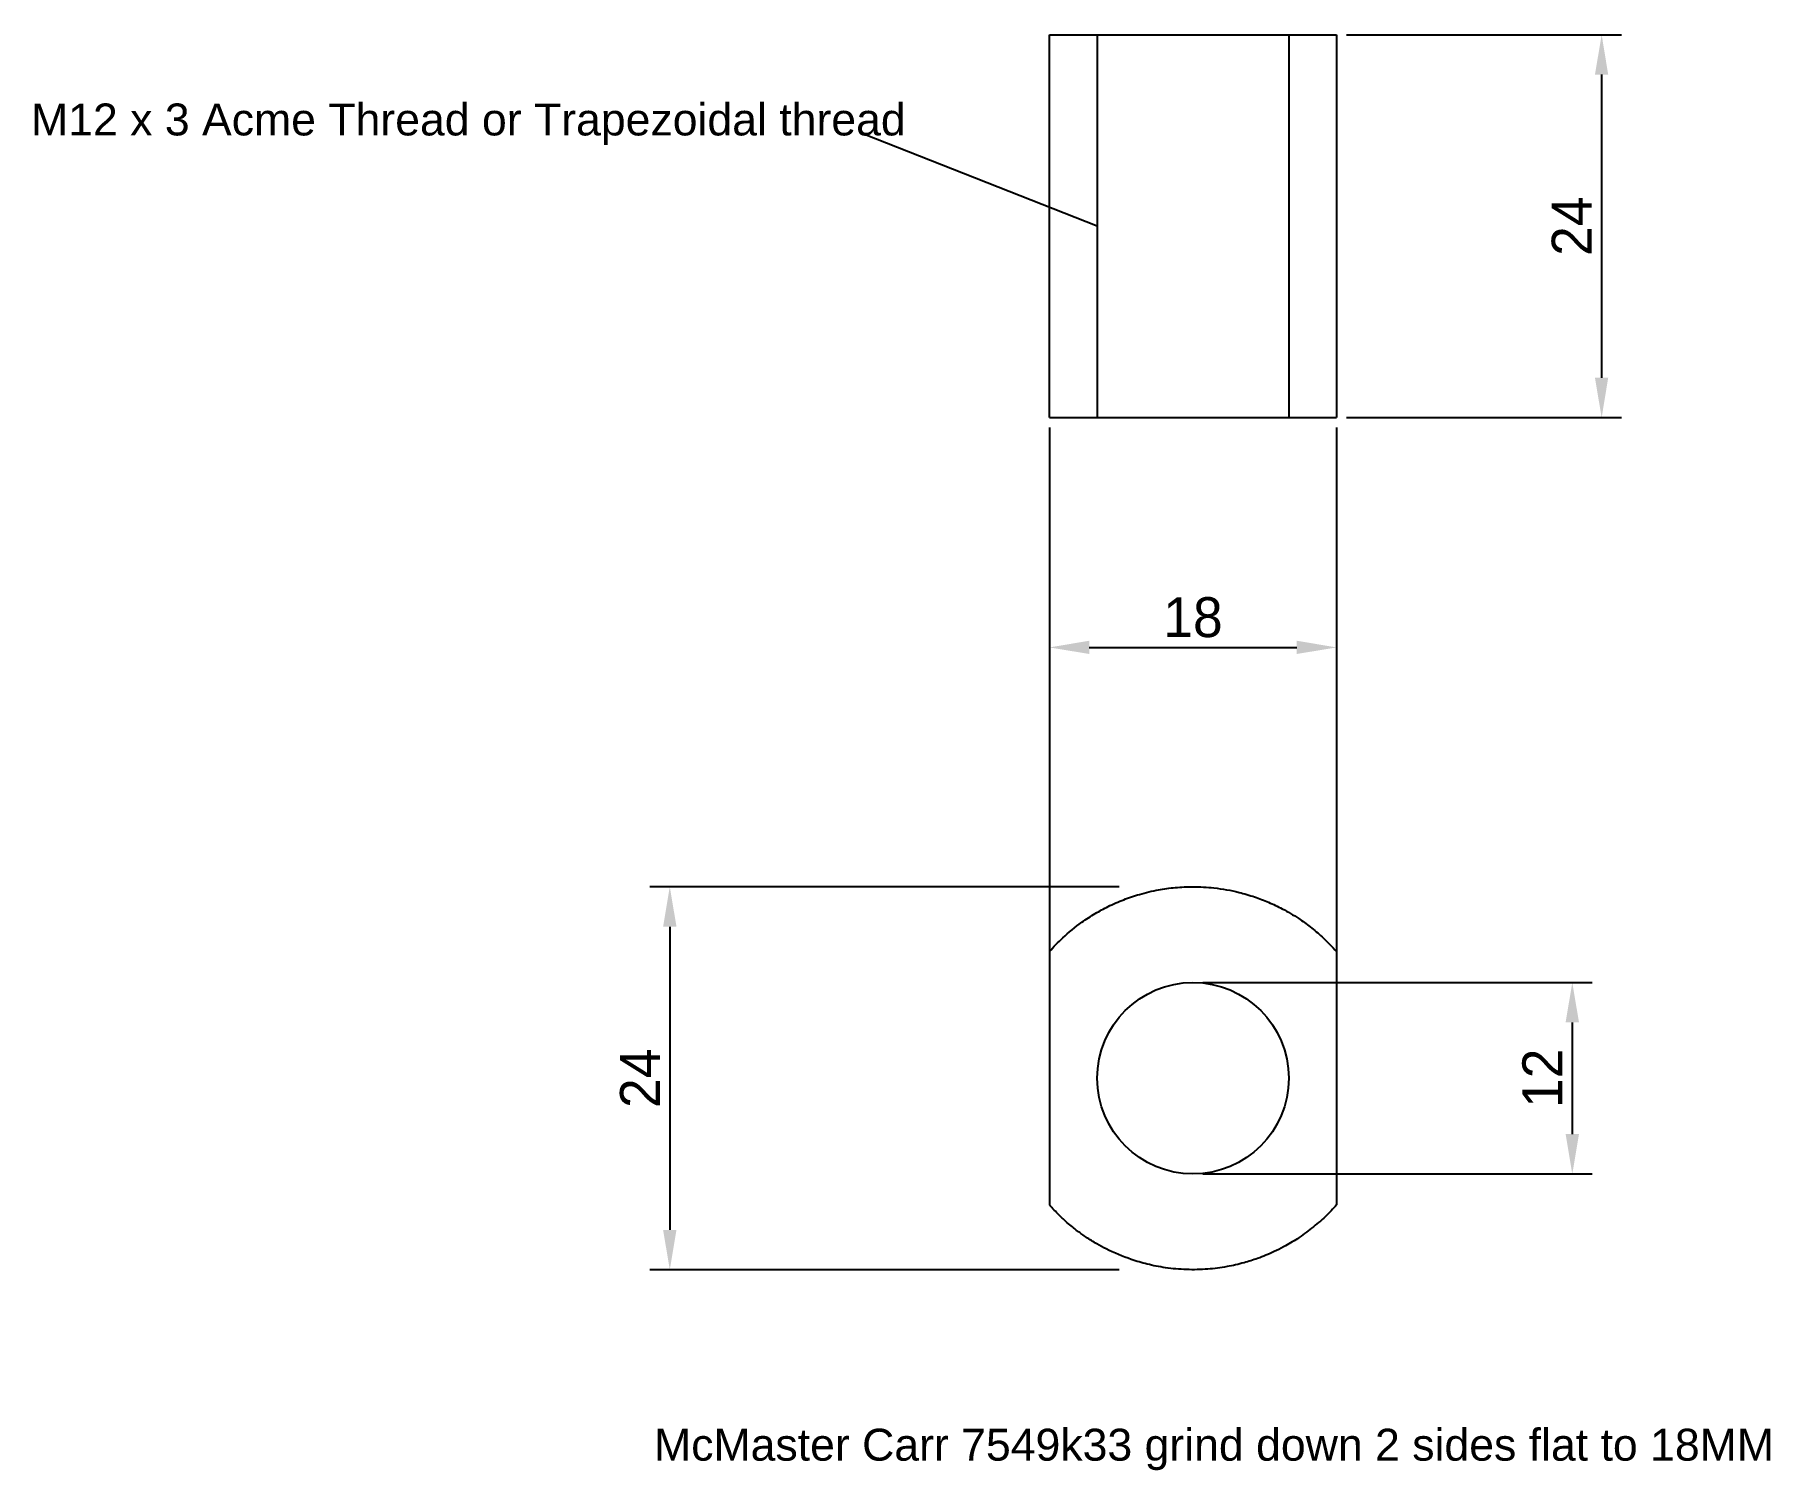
# Model space of a CAD drawing. Extents: x -25 to 84, y -2 to 88.
import ezdxf

# ---------------------------------------------------------------- set-up
doc = ezdxf.new("R2010")
doc.units = 0
doc.layers.get('0').update_dxf_attribs({"lineweight": 25, "true_color": 0xffffff})
doc.layers.add('referance lines', color=3, linetype='Continuous', lineweight=25, true_color=0x00ff00)
doc.layers.add('threads', color=1, linetype='Continuous', lineweight=25, true_color=0xff0000)
doc.styles.add('textstyle0', font='')
doc.styles.add('textstyle1', font='')
doc.styles.get('textstyle0').set_extended_font_data('Arial')
doc.styles.get('textstyle1').set_extended_font_data('Arial')
doc.dimstyles.new('QCADDimStyle', dxfattribs={"dimtxt": 2.5, "dimasz": 2.5, "dimexe": 1.25, "dimexo": 0.625, "dimtad": 1, "dimtoh": 1, "dimdec": 4, "dimzin": 0, "dimdsep": 46, "dimtxsty": 'Standard', "dimcen": 0.09, "dimadec": 0, "dimazin": 0, "dimtfac": 1, "dimtdec": 4, "dimtofl": 0, "dimtmove": 0, "dimatfit": 3, "dimfxl": 1, "dimtolj": 1, "dimtzin": 0, "dimarcsym": 0})

# ---------------------------------------------------------------- blocks, each defined once
blk = doc.blocks.new('*D1')
at = {"layer": 'Defpoints', "color": 0}
for p in [(56.44, 88.36), (56.44, 64.36), (73.05, 64.36)]:
    blk.add_point(p, dxfattribs=at)
at = {"layer": 'referance lines', "color": 0, "lineweight": -2}
for p, q in [((57.06, 88.36), (74.3, 88.36)), ((73.05, 85.86), (73.05, 66.86)), ((57.06, 64.36), (74.3, 64.36))]:
    blk.add_line(p, q, dxfattribs=at)
at = {"layer": 'referance lines', "color": 0}
for points in [[(73.46, 85.86), (72.63, 85.86), (73.05, 88.36)], [(72.63, 66.86), (73.46, 66.86), (73.05, 64.36)]]:
    blk.add_solid(points, dxfattribs=at)
at = {"layer": 'referance lines', "color": 0, "insert": (71.17, 76.36), "char_height": 2.5, "attachment_point": 5, "rotation": 90}
blk.add_mtext('\\A1;24', dxfattribs=at)
blk = doc.blocks.new('*D2')
at = {"layer": 'Defpoints', "color": 0}
for p in [(38.44, 64.36), (56.44, 64.36), (56.44, 49.96)]:
    blk.add_point(p, dxfattribs=at)
at = {"layer": 'referance lines', "color": 0, "lineweight": -2}
for p, q in [((38.44, 63.74), (38.44, 48.71)), ((56.44, 63.74), (56.44, 48.71)), ((40.94, 49.96), (53.94, 49.96))]:
    blk.add_line(p, q, dxfattribs=at)
at = {"layer": 'referance lines', "color": 0}
for points in [[(40.94, 50.38), (40.94, 49.55), (38.44, 49.96)], [(53.94, 49.55), (53.94, 50.38), (56.44, 49.96)]]:
    blk.add_solid(points, dxfattribs=at)
at = {"layer": 'referance lines', "color": 0, "insert": (47.44, 51.84), "char_height": 2.5, "attachment_point": 5}
blk.add_mtext('\\A1;18', dxfattribs=at)
blk = doc.blocks.new('*D3')
at = {"layer": 'Defpoints', "color": 0}
for p in [(47.44, 28.96), (47.44, 16.96), (71.21, 16.96)]:
    blk.add_point(p, dxfattribs=at)
at = {"layer": 'referance lines', "color": 0, "lineweight": -2}
for p, q in [((48.06, 28.96), (72.46, 28.96)), ((71.21, 26.46), (71.21, 19.46)), ((48.06, 16.96), (72.46, 16.96))]:
    blk.add_line(p, q, dxfattribs=at)
at = {"layer": 'referance lines', "color": 0}
for points in [[(71.63, 26.46), (70.79, 26.46), (71.21, 28.96)], [(70.79, 19.46), (71.63, 19.46), (71.21, 16.96)]]:
    blk.add_solid(points, dxfattribs=at)
at = {"layer": 'referance lines', "color": 0, "insert": (69.33, 22.96), "char_height": 2.5, "attachment_point": 5, "rotation": 90}
blk.add_mtext('\\A1;12', dxfattribs=at)
blk = doc.blocks.new('*D4')
at = {"layer": 'Defpoints', "color": 0}
for p in [(43.44, 34.96), (14.65, 10.96), (43.44, 10.96)]:
    blk.add_point(p, dxfattribs=at)
at = {"layer": 'referance lines', "color": 0, "lineweight": -2}
for p, q in [((42.81, 34.96), (13.4, 34.96)), ((14.65, 32.46), (14.65, 13.46)), ((42.81, 10.96), (13.4, 10.96))]:
    blk.add_line(p, q, dxfattribs=at)
at = {"layer": 'referance lines', "color": 0}
for points in [[(15.07, 32.46), (14.23, 32.46), (14.65, 34.96)], [(14.23, 13.46), (15.07, 13.46), (14.65, 10.96)]]:
    blk.add_solid(points, dxfattribs=at)
at = {"layer": 'referance lines', "color": 0, "insert": (12.78, 22.96), "char_height": 2.5, "attachment_point": 5, "rotation": 90}
blk.add_mtext('\\A1;24', dxfattribs=at)

msp = doc.modelspace()

# ---------------------------------------------------------------- linework, layer by layer
for p, q in [((38.43762, 64.36023), (38.43762, 88.36023)), ((38.43762, 88.36023), (41.43762, 88.36023)), ((53.43762, 88.36023), (56.43762, 88.36023)), ((56.43762, 88.36023), (56.43762, 64.36023)), ((38.43762, 64.36023), (41.43762, 64.36023)), ((53.43762, 64.36023), (56.43762, 64.36023)), ((38.43762, 30.89992), (38.43762, 15.02541)), ((56.43762, 30.89992), (56.43762, 15.02541)), ((38.43762, 29.96267), (38.43762, 15.96267)), ((56.43762, 29.96267), (56.43762, 15.96267))]:
    msp.add_line(p, q)
for points, knots in [([(38.43762, 30.89992), (38.71221, 31.1934), (39.33741, 31.86158), (40.31678, 32.64837), (41.28218, 33.27886), (42.15841, 33.75411), (43.08252, 34.16123), (44.1372, 34.51851), (45.21996, 34.77445), (46.34216, 34.92907), (47.50557, 34.98297), (48.84781, 34.9094), (50.14306, 34.67862), (51.28034, 34.34473), (52.18604, 33.99672), (53.11373, 33.55356), (53.98613, 33.03683), (54.81303, 32.44261), (55.62335, 31.76814), (56.14152, 31.21564), (56.43762, 30.89992)], [0, 0, 0, 0, 1.204803568, 2.743102119, 3.753201462, 4.661497248, 5.730425562, 6.778592916, 7.998069469, 9.062190786, 10.172709491, 11.487064022, 13.087198698, 14.106831406, 15.039099857, 15.994921752, 17.188218385, 18.075110727, 19.048009167, 20.345220944, 20.345220944, 20.345220944, 20.345220944]), ([(56.43762, 15.02541), (56.20973, 14.7761), (55.72764, 14.24869), (54.87973, 13.5696), (54.0248, 12.90391), (53.22011, 12.438), (52.38985, 12.01926), (51.56526, 11.68006), (50.57874, 11.36681), (49.53726, 11.12888), (48.32598, 10.97269), (47.03263, 10.94493), (45.75723, 11.05912), (44.60242, 11.28488), (43.34947, 11.65226), (42.29986, 12.09522), (41.37695, 12.59714), (40.77728, 12.97192), (40.15862, 13.41244), (39.58944, 13.87498), (38.99566, 14.41876), (38.63721, 14.80843), (38.43762, 15.02541)], [0, 0, 0, 0, 1.011808301, 2.14041536, 3.252098311, 4.259302441, 4.92295142, 6.041624872, 6.929314316, 8.025784126, 9.241899629, 10.587070421, 11.898450016, 13.075776196, 14.111188582, 15.81162953, 16.479811549, 17.261875846, 17.931421438, 18.757051244, 19.460663391, 20.344697465, 20.344697465, 20.344697465, 20.344697465])]:
    msp.add_open_spline(points, degree=3, knots=knots)
at = {"layer": 'referance lines'}
for p, q in [((41.43762, 88.36023), (53.43762, 88.36023)), ((41.43762, 76.36023), (26.86089, 82.1096)), ((41.43762, 64.36023), (53.43762, 64.36023)), ((38.43762, 48.71267), (38.43762, 30.89992)), ((56.43762, 48.71267), (56.43762, 30.89992))]:
    msp.add_line(p, q, dxfattribs=at)
at = {"layer": 'threads'}
msp.add_line((41.43762, 88.36023), (41.43762, 64.36023), dxfattribs=at)
at = {"layer": 'threads', "color": 1, "true_color": 0xff0000}
msp.add_line((53.43762, 88.36023), (53.43762, 64.36023), dxfattribs=at)
msp.add_circle((47.43762, 22.96267), 6, dxfattribs=at)

# ---------------------------------------------------------------- texts
at = {"layer": 'referance lines', "attachment_point": 1}
for s, insert, char_height, style in [('\\H2;M12 x 3 Acme Thread or Trapezoidal thread', (-25.37945, 84.04812), 1, 'textstyle0'), ('McMaster Carr 7549k33 grind down 2 sides flat to 18MM ', (13.66469, 0.99406), 2, 'textstyle1')]:
    msp.add_mtext(s, dxfattribs=dict(at, insert=insert, char_height=char_height, style=style))

# ---------------------------------------------------------------- dimensions: what is measured, and where the dimension line sits
at = {"layer": 'referance lines'}
for p1, p2, distance, picture, middle in [((56.43762, 88.36023), (56.43762, 64.36023), 16.60793, '*D1', (71.17055, 76.36023)), ((38.43762, 64.36023), (56.43762, 64.36023), -14.39757, '*D2', (47.43762, 51.83767)), ((43.43762, 34.96267), (43.43762, 10.96267), -28.78729, '*D4', (12.77533, 22.96267)), ((47.43762, 28.96267), (47.43762, 16.96267), 23.77204, '*D3', (69.33466, 22.96267))]:
    dim = msp.add_aligned_dim(p1=p1, p2=p2, distance=distance, dimstyle='QCADDimStyle', override={"dimtxt": 2.5, "dimasz": 2.5, "dimexe": 1.25, "dimexo": 0.625, "dimgap": 0.625, "dimzin": 8, "dimclrd": 0, "dimclre": 0, "dimclrt": 0, "dimazin": 2, "dimtmove": 2}, dxfattribs=at)
    dim.commit()
    dim.dimension.update_dxf_attribs({"geometry": picture, "text_midpoint": middle})

doc.saveas('drawing.dxf')
